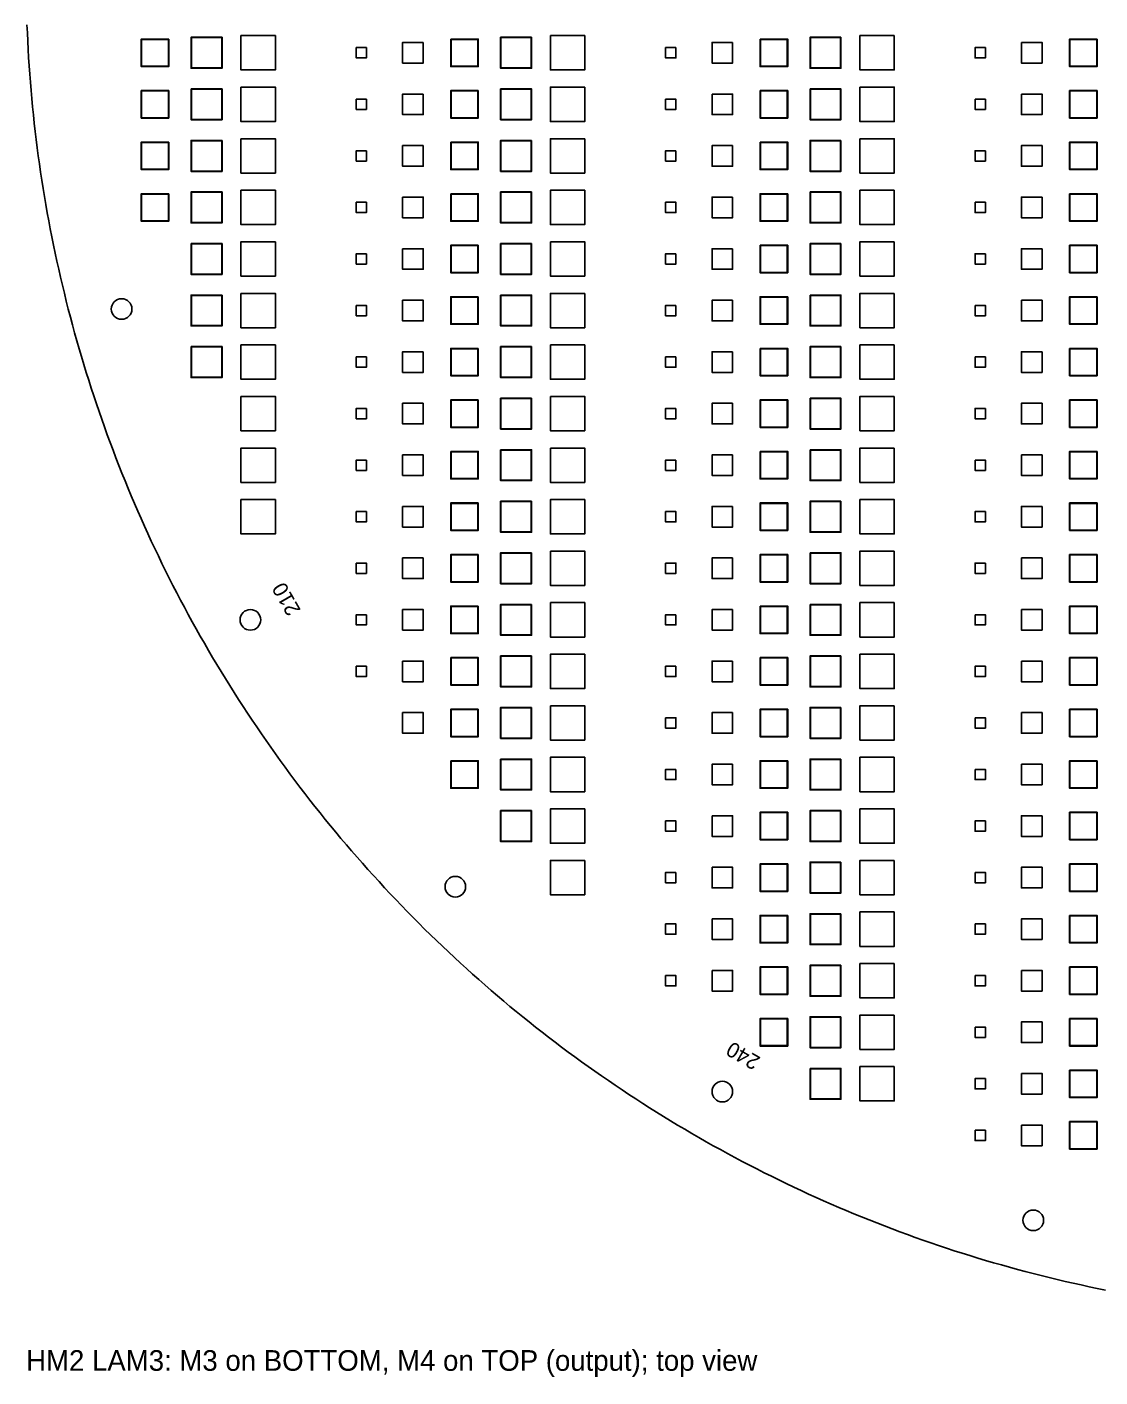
# Model space of a CAD drawing. Header units: millimetres. Extents: x -195 to 195, y -204 to 195.
# Drawn here: x -194.9 to -38.8, y -203.9 to -7.5 of the extents above; entities that cross this region are included whole.
import ezdxf
from ezdxf.enums import TextEntityAlignment as Align

# ---------------------------------------------------------------- set-up
doc = ezdxf.new("R2010")
doc.units = ezdxf.units.MM
for name, color, linetype in [('FAB', 8, 'Continuous'), ('M3', 5, 'Continuous'), ('M4', 3, 'Continuous'), ('NPTH', 9, 'Continuous'), ('OUTLINE', 7, 'Continuous'), ('SILK_TOP', 7, 'Continuous')]:
    doc.layers.add(name, color=color, linetype=linetype)

msp = doc.modelspace()

# ---------------------------------------------------------------- linework, layer by layer
at = {"layer": 'M3'}
for points in [[(-174.3, -9.3), (-174.3, -13.2), (-178.2, -13.2), (-178.2, -9.3)], [(-166.55, -9.05), (-166.55, -13.45), (-170.95, -13.45), (-170.95, -9.05)], [(-158.75, -8.75), (-158.75, -13.75), (-163.75, -13.75), (-163.75, -8.75)], [(-137.25, -9.75), (-137.25, -12.75), (-140.25, -12.75), (-140.25, -9.75)], [(-133.2, -9.3), (-129.3, -9.3), (-129.3, -13.2), (-133.2, -13.2)], [(-121.55, -9.05), (-121.55, -13.45), (-125.95, -13.45), (-125.95, -9.05)], [(-118.75, -8.75), (-113.75, -8.75), (-113.75, -13.75), (-118.75, -13.75)], [(-92.25, -9.75), (-92.25, -12.75), (-95.25, -12.75), (-95.25, -9.75)], [(-88.2, -9.3), (-84.3, -9.3), (-84.3, -13.2), (-88.2, -13.2)], [(-76.55, -9.05), (-76.55, -13.45), (-80.95, -13.45), (-80.95, -9.05)], [(-68.75, -8.75), (-68.75, -13.75), (-73.75, -13.75), (-73.75, -8.75)], [(-50.25, -9.75), (-47.25, -9.75), (-47.25, -12.75), (-50.25, -12.75)], [(-39.3, -9.3), (-39.3, -13.2), (-43.2, -13.2), (-43.2, -9.3)], [(-147, -10.5), (-145.5, -10.5), (-145.5, -12), (-147, -12)], [(-100.5, -10.5), (-100.5, -12), (-102, -12), (-102, -10.5)], [(-55.5, -10.5), (-55.5, -12), (-57, -12), (-57, -10.5)], [(-174.3, -16.8), (-174.3, -20.7), (-178.2, -20.7), (-178.2, -16.8)], [(-170.95, -16.55), (-166.55, -16.55), (-166.55, -20.95), (-170.95, -20.95)], [(-163.75, -16.25), (-158.75, -16.25), (-158.75, -21.25), (-163.75, -21.25)], [(-137.25, -17.25), (-137.25, -20.25), (-140.25, -20.25), (-140.25, -17.25)], [(-129.3, -16.8), (-129.3, -20.7), (-133.2, -20.7), (-133.2, -16.8)], [(-125.95, -16.55), (-121.55, -16.55), (-121.55, -20.95), (-125.95, -20.95)], [(-113.75, -16.25), (-113.75, -21.25), (-118.75, -21.25), (-118.75, -16.25)], [(-95.25, -17.25), (-92.25, -17.25), (-92.25, -20.25), (-95.25, -20.25)], [(-88.2, -16.8), (-84.3, -16.8), (-84.3, -20.7), (-88.2, -20.7)], [(-80.95, -16.55), (-76.55, -16.55), (-76.55, -20.95), (-80.95, -20.95)], [(-73.75, -16.25), (-68.75, -16.25), (-68.75, -21.25), (-73.75, -21.25)], [(-50.25, -17.25), (-47.25, -17.25), (-47.25, -20.25), (-50.25, -20.25)], [(-39.3, -16.8), (-39.3, -20.7), (-43.2, -20.7), (-43.2, -16.8)], [(-147, -18), (-145.5, -18), (-145.5, -19.5), (-147, -19.5)], [(-102, -18), (-100.5, -18), (-100.5, -19.5), (-102, -19.5)], [(-57, -18), (-55.5, -18), (-55.5, -19.5), (-57, -19.5)], [(-174.3, -24.3), (-174.3, -28.2), (-178.2, -28.2), (-178.2, -24.3)], [(-166.55, -24.05), (-166.55, -28.45), (-170.95, -28.45), (-170.95, -24.05)], [(-163.75, -23.75), (-158.75, -23.75), (-158.75, -28.75), (-163.75, -28.75)], [(-145.5, -25.5), (-145.5, -27), (-147, -27), (-147, -25.5)], [(-137.25, -24.75), (-137.25, -27.75), (-140.25, -27.75), (-140.25, -24.75)], [(-133.2, -24.3), (-129.3, -24.3), (-129.3, -28.2), (-133.2, -28.2)], [(-121.55, -24.05), (-121.55, -28.45), (-125.95, -28.45), (-125.95, -24.05)], [(-113.75, -23.75), (-113.75, -28.75), (-118.75, -28.75), (-118.75, -23.75)], [(-100.5, -25.5), (-100.5, -27), (-102, -27), (-102, -25.5)], [(-92.25, -24.75), (-92.25, -27.75), (-95.25, -27.75), (-95.25, -24.75)], [(-88.2, -24.3), (-84.3, -24.3), (-84.3, -28.2), (-88.2, -28.2)], [(-76.55, -24.05), (-76.55, -28.45), (-80.95, -28.45), (-80.95, -24.05)], [(-73.75, -23.75), (-68.75, -23.75), (-68.75, -28.75), (-73.75, -28.75)], [(-55.5, -25.5), (-55.5, -27), (-57, -27), (-57, -25.5)], [(-47.25, -24.75), (-47.25, -27.75), (-50.25, -27.75), (-50.25, -24.75)], [(-39.3, -24.3), (-39.3, -28.2), (-43.2, -28.2), (-43.2, -24.3)], [(-158.75, -31.25), (-158.75, -36.25), (-163.75, -36.25), (-163.75, -31.25)], [(-113.75, -31.25), (-113.75, -36.25), (-118.75, -36.25), (-118.75, -31.25)], [(-68.75, -31.25), (-68.75, -36.25), (-73.75, -36.25), (-73.75, -31.25)], [(-174.3, -31.8), (-174.3, -35.7), (-178.2, -35.7), (-178.2, -31.8)], [(-166.55, -31.55), (-166.55, -35.95), (-170.95, -35.95), (-170.95, -31.55)], [(-145.5, -33), (-145.5, -34.5), (-147, -34.5), (-147, -33)], [(-140.25, -32.25), (-137.25, -32.25), (-137.25, -35.25), (-140.25, -35.25)], [(-133.2, -31.8), (-129.3, -31.8), (-129.3, -35.7), (-133.2, -35.7)], [(-121.55, -31.55), (-121.55, -35.95), (-125.95, -35.95), (-125.95, -31.55)], [(-102, -33), (-100.5, -33), (-100.5, -34.5), (-102, -34.5)], [(-92.25, -32.25), (-92.25, -35.25), (-95.25, -35.25), (-95.25, -32.25)], [(-84.3, -31.8), (-84.3, -35.7), (-88.2, -35.7), (-88.2, -31.8)], [(-80.95, -31.55), (-76.55, -31.55), (-76.55, -35.95), (-80.95, -35.95)], [(-57, -33), (-55.5, -33), (-55.5, -34.5), (-57, -34.5)], [(-47.25, -32.25), (-47.25, -35.25), (-50.25, -35.25), (-50.25, -32.25)], [(-43.2, -31.8), (-39.3, -31.8), (-39.3, -35.7), (-43.2, -35.7)], [(-170.95, -39.05), (-166.55, -39.05), (-166.55, -43.45), (-170.95, -43.45)], [(-158.75, -38.75), (-158.75, -43.75), (-163.75, -43.75), (-163.75, -38.75)], [(-121.55, -39.05), (-121.55, -43.45), (-125.95, -43.45), (-125.95, -39.05)], [(-118.75, -38.75), (-113.75, -38.75), (-113.75, -43.75), (-118.75, -43.75)], [(-76.55, -39.05), (-76.55, -43.45), (-80.95, -43.45), (-80.95, -39.05)], [(-68.75, -38.75), (-68.75, -43.75), (-73.75, -43.75), (-73.75, -38.75)], [(-145.5, -40.5), (-145.5, -42), (-147, -42), (-147, -40.5)], [(-140.25, -39.75), (-137.25, -39.75), (-137.25, -42.75), (-140.25, -42.75)], [(-129.3, -39.3), (-129.3, -43.2), (-133.2, -43.2), (-133.2, -39.3)], [(-100.5, -40.5), (-100.5, -42), (-102, -42), (-102, -40.5)], [(-92.25, -39.75), (-92.25, -42.75), (-95.25, -42.75), (-95.25, -39.75)], [(-88.2, -39.3), (-84.3, -39.3), (-84.3, -43.2), (-88.2, -43.2)], [(-55.5, -40.5), (-55.5, -42), (-57, -42), (-57, -40.5)], [(-47.25, -39.75), (-47.25, -42.75), (-50.25, -42.75), (-50.25, -39.75)], [(-39.3, -39.3), (-39.3, -43.2), (-43.2, -43.2), (-43.2, -39.3)], [(-166.55, -46.55), (-166.55, -50.95), (-170.95, -50.95), (-170.95, -46.55)], [(-163.75, -46.25), (-158.75, -46.25), (-158.75, -51.25), (-163.75, -51.25)], [(-129.3, -46.8), (-129.3, -50.7), (-133.2, -50.7), (-133.2, -46.8)], [(-125.95, -46.55), (-121.55, -46.55), (-121.55, -50.95), (-125.95, -50.95)], [(-113.75, -46.25), (-113.75, -51.25), (-118.75, -51.25), (-118.75, -46.25)], [(-84.3, -46.8), (-84.3, -50.7), (-88.2, -50.7), (-88.2, -46.8)], [(-80.95, -46.55), (-76.55, -46.55), (-76.55, -50.95), (-80.95, -50.95)], [(-68.75, -46.25), (-68.75, -51.25), (-73.75, -51.25), (-73.75, -46.25)], [(-39.3, -46.8), (-39.3, -50.7), (-43.2, -50.7), (-43.2, -46.8)], [(-147, -48), (-145.5, -48), (-145.5, -49.5), (-147, -49.5)], [(-140.25, -47.25), (-137.25, -47.25), (-137.25, -50.25), (-140.25, -50.25)], [(-100.5, -48), (-100.5, -49.5), (-102, -49.5), (-102, -48)], [(-92.25, -47.25), (-92.25, -50.25), (-95.25, -50.25), (-95.25, -47.25)], [(-57, -48), (-55.5, -48), (-55.5, -49.5), (-57, -49.5)], [(-50.25, -47.25), (-47.25, -47.25), (-47.25, -50.25), (-50.25, -50.25)], [(-170.95, -54.05), (-166.55, -54.05), (-166.55, -58.45), (-170.95, -58.45)], [(-158.75, -53.75), (-158.75, -58.75), (-163.75, -58.75), (-163.75, -53.75)], [(-137.25, -54.75), (-137.25, -57.75), (-140.25, -57.75), (-140.25, -54.75)], [(-129.3, -54.3), (-129.3, -58.2), (-133.2, -58.2), (-133.2, -54.3)], [(-121.55, -54.05), (-121.55, -58.45), (-125.95, -58.45), (-125.95, -54.05)], [(-118.75, -53.75), (-113.75, -53.75), (-113.75, -58.75), (-118.75, -58.75)], [(-92.25, -54.75), (-92.25, -57.75), (-95.25, -57.75), (-95.25, -54.75)], [(-88.2, -54.3), (-84.3, -54.3), (-84.3, -58.2), (-88.2, -58.2)], [(-76.55, -54.05), (-76.55, -58.45), (-80.95, -58.45), (-80.95, -54.05)], [(-68.75, -53.75), (-68.75, -58.75), (-73.75, -58.75), (-73.75, -53.75)], [(-47.25, -54.75), (-47.25, -57.75), (-50.25, -57.75), (-50.25, -54.75)], [(-43.2, -54.3), (-39.3, -54.3), (-39.3, -58.2), (-43.2, -58.2)], [(-145.5, -55.5), (-145.5, -57), (-147, -57), (-147, -55.5)], [(-100.5, -55.5), (-100.5, -57), (-102, -57), (-102, -55.5)], [(-57, -55.5), (-55.5, -55.5), (-55.5, -57), (-57, -57)], [(-163.75, -61.25), (-158.75, -61.25), (-158.75, -66.25), (-163.75, -66.25)], [(-137.25, -62.25), (-137.25, -65.25), (-140.25, -65.25), (-140.25, -62.25)], [(-129.3, -61.8), (-129.3, -65.7), (-133.2, -65.7), (-133.2, -61.8)], [(-121.55, -61.55), (-121.55, -65.95), (-125.95, -65.95), (-125.95, -61.55)], [(-118.75, -61.25), (-113.75, -61.25), (-113.75, -66.25), (-118.75, -66.25)], [(-92.25, -62.25), (-92.25, -65.25), (-95.25, -65.25), (-95.25, -62.25)], [(-84.3, -61.8), (-84.3, -65.7), (-88.2, -65.7), (-88.2, -61.8)], [(-80.95, -61.55), (-76.55, -61.55), (-76.55, -65.95), (-80.95, -65.95)], [(-68.75, -61.25), (-68.75, -66.25), (-73.75, -66.25), (-73.75, -61.25)], [(-47.25, -62.25), (-47.25, -65.25), (-50.25, -65.25), (-50.25, -62.25)], [(-43.2, -61.8), (-39.3, -61.8), (-39.3, -65.7), (-43.2, -65.7)], [(-145.5, -63), (-145.5, -64.5), (-147, -64.5), (-147, -63)], [(-100.5, -63), (-100.5, -64.5), (-102, -64.5), (-102, -63)], [(-55.5, -63), (-55.5, -64.5), (-57, -64.5), (-57, -63)], [(-158.75, -68.75), (-158.75, -73.75), (-163.75, -73.75), (-163.75, -68.75)], [(-145.5, -70.5), (-145.5, -72), (-147, -72), (-147, -70.5)], [(-140.25, -69.75), (-137.25, -69.75), (-137.25, -72.75), (-140.25, -72.75)], [(-133.2, -69.3), (-129.3, -69.3), (-129.3, -73.2), (-133.2, -73.2)], [(-125.95, -69.05), (-121.55, -69.05), (-121.55, -73.45), (-125.95, -73.45)], [(-118.75, -68.75), (-113.75, -68.75), (-113.75, -73.75), (-118.75, -73.75)], [(-100.5, -70.5), (-100.5, -72), (-102, -72), (-102, -70.5)], [(-92.25, -69.75), (-92.25, -72.75), (-95.25, -72.75), (-95.25, -69.75)], [(-88.2, -69.3), (-84.3, -69.3), (-84.3, -73.2), (-88.2, -73.2)], [(-80.95, -69.05), (-76.55, -69.05), (-76.55, -73.45), (-80.95, -73.45)], [(-68.75, -68.75), (-68.75, -73.75), (-73.75, -73.75), (-73.75, -68.75)], [(-57, -70.5), (-55.5, -70.5), (-55.5, -72), (-57, -72)], [(-50.25, -69.75), (-47.25, -69.75), (-47.25, -72.75), (-50.25, -72.75)], [(-39.3, -69.3), (-39.3, -73.2), (-43.2, -73.2), (-43.2, -69.3)], [(-158.75, -76.25), (-158.75, -81.25), (-163.75, -81.25), (-163.75, -76.25)], [(-121.55, -76.55), (-121.55, -80.95), (-125.95, -80.95), (-125.95, -76.55)], [(-113.75, -76.25), (-113.75, -81.25), (-118.75, -81.25), (-118.75, -76.25)], [(-76.55, -76.55), (-76.55, -80.95), (-80.95, -80.95), (-80.95, -76.55)], [(-73.75, -76.25), (-68.75, -76.25), (-68.75, -81.25), (-73.75, -81.25)], [(-145.5, -78), (-145.5, -79.5), (-147, -79.5), (-147, -78)], [(-140.25, -77.25), (-137.25, -77.25), (-137.25, -80.25), (-140.25, -80.25)], [(-129.3, -76.8), (-129.3, -80.7), (-133.2, -80.7), (-133.2, -76.8)], [(-102, -78), (-100.5, -78), (-100.5, -79.5), (-102, -79.5)], [(-92.25, -77.25), (-92.25, -80.25), (-95.25, -80.25), (-95.25, -77.25)], [(-84.3, -76.8), (-84.3, -80.7), (-88.2, -80.7), (-88.2, -76.8)], [(-55.5, -78), (-55.5, -79.5), (-57, -79.5), (-57, -78)], [(-47.25, -77.25), (-47.25, -80.25), (-50.25, -80.25), (-50.25, -77.25)], [(-39.3, -76.8), (-39.3, -80.7), (-43.2, -80.7), (-43.2, -76.8)], [(-129.3, -84.3), (-129.3, -88.2), (-133.2, -88.2), (-133.2, -84.3)], [(-121.55, -84.05), (-121.55, -88.45), (-125.95, -88.45), (-125.95, -84.05)], [(-118.75, -83.75), (-113.75, -83.75), (-113.75, -88.75), (-118.75, -88.75)], [(-84.3, -84.3), (-84.3, -88.2), (-88.2, -88.2), (-88.2, -84.3)], [(-80.95, -84.05), (-76.55, -84.05), (-76.55, -88.45), (-80.95, -88.45)], [(-68.75, -83.75), (-68.75, -88.75), (-73.75, -88.75), (-73.75, -83.75)], [(-39.3, -84.3), (-39.3, -88.2), (-43.2, -88.2), (-43.2, -84.3)], [(-147, -85.5), (-145.5, -85.5), (-145.5, -87), (-147, -87)], [(-137.25, -84.75), (-137.25, -87.75), (-140.25, -87.75), (-140.25, -84.75)], [(-102, -85.5), (-100.5, -85.5), (-100.5, -87), (-102, -87)], [(-92.25, -84.75), (-92.25, -87.75), (-95.25, -87.75), (-95.25, -84.75)], [(-55.5, -85.5), (-55.5, -87), (-57, -87), (-57, -85.5)], [(-50.25, -84.75), (-47.25, -84.75), (-47.25, -87.75), (-50.25, -87.75)], [(-140.25, -92.25), (-137.25, -92.25), (-137.25, -95.25), (-140.25, -95.25)], [(-129.3, -91.8), (-129.3, -95.7), (-133.2, -95.7), (-133.2, -91.8)], [(-121.55, -91.55), (-121.55, -95.95), (-125.95, -95.95), (-125.95, -91.55)], [(-118.75, -91.25), (-113.75, -91.25), (-113.75, -96.25), (-118.75, -96.25)], [(-92.25, -92.25), (-92.25, -95.25), (-95.25, -95.25), (-95.25, -92.25)], [(-88.2, -91.8), (-84.3, -91.8), (-84.3, -95.7), (-88.2, -95.7)], [(-80.95, -91.55), (-76.55, -91.55), (-76.55, -95.95), (-80.95, -95.95)], [(-68.75, -91.25), (-68.75, -96.25), (-73.75, -96.25), (-73.75, -91.25)], [(-50.25, -92.25), (-47.25, -92.25), (-47.25, -95.25), (-50.25, -95.25)], [(-39.3, -91.8), (-39.3, -95.7), (-43.2, -95.7), (-43.2, -91.8)], [(-145.5, -93), (-145.5, -94.5), (-147, -94.5), (-147, -93)], [(-100.5, -93), (-100.5, -94.5), (-102, -94.5), (-102, -93)], [(-57, -93), (-55.5, -93), (-55.5, -94.5), (-57, -94.5)], [(-140.25, -99.75), (-137.25, -99.75), (-137.25, -102.75), (-140.25, -102.75)], [(-133.2, -99.3), (-129.3, -99.3), (-129.3, -103.2), (-133.2, -103.2)], [(-121.55, -99.05), (-121.55, -103.45), (-125.95, -103.45), (-125.95, -99.05)], [(-113.75, -98.75), (-113.75, -103.75), (-118.75, -103.75), (-118.75, -98.75)], [(-92.25, -99.75), (-92.25, -102.75), (-95.25, -102.75), (-95.25, -99.75)], [(-88.2, -99.3), (-84.3, -99.3), (-84.3, -103.2), (-88.2, -103.2)], [(-76.55, -99.05), (-76.55, -103.45), (-80.95, -103.45), (-80.95, -99.05)], [(-73.75, -98.75), (-68.75, -98.75), (-68.75, -103.75), (-73.75, -103.75)], [(-50.25, -99.75), (-47.25, -99.75), (-47.25, -102.75), (-50.25, -102.75)], [(-39.3, -99.3), (-39.3, -103.2), (-43.2, -103.2), (-43.2, -99.3)], [(-145.5, -100.5), (-145.5, -102), (-147, -102), (-147, -100.5)], [(-100.5, -100.5), (-100.5, -102), (-102, -102), (-102, -100.5)], [(-55.5, -100.5), (-55.5, -102), (-57, -102), (-57, -100.5)], [(-140.25, -107.25), (-137.25, -107.25), (-137.25, -110.25), (-140.25, -110.25)], [(-129.3, -106.8), (-129.3, -110.7), (-133.2, -110.7), (-133.2, -106.8)], [(-121.55, -106.55), (-121.55, -110.95), (-125.95, -110.95), (-125.95, -106.55)], [(-118.75, -106.25), (-113.75, -106.25), (-113.75, -111.25), (-118.75, -111.25)], [(-102, -108), (-100.5, -108), (-100.5, -109.5), (-102, -109.5)], [(-92.25, -107.25), (-92.25, -110.25), (-95.25, -110.25), (-95.25, -107.25)], [(-84.3, -106.8), (-84.3, -110.7), (-88.2, -110.7), (-88.2, -106.8)], [(-76.55, -106.55), (-76.55, -110.95), (-80.95, -110.95), (-80.95, -106.55)], [(-68.75, -106.25), (-68.75, -111.25), (-73.75, -111.25), (-73.75, -106.25)], [(-57, -108), (-55.5, -108), (-55.5, -109.5), (-57, -109.5)], [(-50.25, -107.25), (-47.25, -107.25), (-47.25, -110.25), (-50.25, -110.25)], [(-39.3, -106.8), (-39.3, -110.7), (-43.2, -110.7), (-43.2, -106.8)], [(-113.75, -113.75), (-113.75, -118.75), (-118.75, -118.75), (-118.75, -113.75)], [(-68.75, -113.75), (-68.75, -118.75), (-73.75, -118.75), (-73.75, -113.75)], [(-133.2, -114.3), (-129.3, -114.3), (-129.3, -118.2), (-133.2, -118.2)], [(-125.95, -114.05), (-121.55, -114.05), (-121.55, -118.45), (-125.95, -118.45)], [(-100.5, -115.5), (-100.5, -117), (-102, -117), (-102, -115.5)], [(-92.25, -114.75), (-92.25, -117.75), (-95.25, -117.75), (-95.25, -114.75)], [(-84.3, -114.3), (-84.3, -118.2), (-88.2, -118.2), (-88.2, -114.3)], [(-76.55, -114.05), (-76.55, -118.45), (-80.95, -118.45), (-80.95, -114.05)], [(-57, -115.5), (-55.5, -115.5), (-55.5, -117), (-57, -117)], [(-50.25, -114.75), (-47.25, -114.75), (-47.25, -117.75), (-50.25, -117.75)], [(-39.3, -114.3), (-39.3, -118.2), (-43.2, -118.2), (-43.2, -114.3)], [(-121.55, -121.55), (-121.55, -125.95), (-125.95, -125.95), (-125.95, -121.55)], [(-113.75, -121.25), (-113.75, -126.25), (-118.75, -126.25), (-118.75, -121.25)], [(-76.55, -121.55), (-76.55, -125.95), (-80.95, -125.95), (-80.95, -121.55)], [(-73.75, -121.25), (-68.75, -121.25), (-68.75, -126.25), (-73.75, -126.25)], [(-102, -123), (-100.5, -123), (-100.5, -124.5), (-102, -124.5)], [(-95.25, -122.25), (-92.25, -122.25), (-92.25, -125.25), (-95.25, -125.25)], [(-84.3, -121.8), (-84.3, -125.7), (-88.2, -125.7), (-88.2, -121.8)], [(-55.5, -123), (-55.5, -124.5), (-57, -124.5), (-57, -123)], [(-47.25, -122.25), (-47.25, -125.25), (-50.25, -125.25), (-50.25, -122.25)], [(-39.3, -121.8), (-39.3, -125.7), (-43.2, -125.7), (-43.2, -121.8)], [(-113.75, -128.75), (-113.75, -133.75), (-118.75, -133.75), (-118.75, -128.75)], [(-84.3, -129.3), (-84.3, -133.2), (-88.2, -133.2), (-88.2, -129.3)], [(-76.55, -129.05), (-76.55, -133.45), (-80.95, -133.45), (-80.95, -129.05)], [(-68.75, -128.75), (-68.75, -133.75), (-73.75, -133.75), (-73.75, -128.75)], [(-39.3, -129.3), (-39.3, -133.2), (-43.2, -133.2), (-43.2, -129.3)], [(-100.5, -130.5), (-100.5, -132), (-102, -132), (-102, -130.5)], [(-95.25, -129.75), (-92.25, -129.75), (-92.25, -132.75), (-95.25, -132.75)], [(-57, -130.5), (-55.5, -130.5), (-55.5, -132), (-57, -132)], [(-47.25, -129.75), (-47.25, -132.75), (-50.25, -132.75), (-50.25, -129.75)], [(-95.25, -137.25), (-92.25, -137.25), (-92.25, -140.25), (-95.25, -140.25)], [(-84.3, -136.8), (-84.3, -140.7), (-88.2, -140.7), (-88.2, -136.8)], [(-76.55, -136.55), (-76.55, -140.95), (-80.95, -140.95), (-80.95, -136.55)], [(-68.75, -136.25), (-68.75, -141.25), (-73.75, -141.25), (-73.75, -136.25)], [(-47.25, -137.25), (-47.25, -140.25), (-50.25, -140.25), (-50.25, -137.25)], [(-43.2, -136.8), (-39.3, -136.8), (-39.3, -140.7), (-43.2, -140.7)], [(-102, -138), (-100.5, -138), (-100.5, -139.5), (-102, -139.5)], [(-57, -138), (-55.5, -138), (-55.5, -139.5), (-57, -139.5)], [(-95.25, -144.75), (-92.25, -144.75), (-92.25, -147.75), (-95.25, -147.75)], [(-84.3, -144.3), (-84.3, -148.2), (-88.2, -148.2), (-88.2, -144.3)], [(-76.55, -144.05), (-76.55, -148.45), (-80.95, -148.45), (-80.95, -144.05)], [(-68.75, -143.75), (-68.75, -148.75), (-73.75, -148.75), (-73.75, -143.75)], [(-50.25, -144.75), (-47.25, -144.75), (-47.25, -147.75), (-50.25, -147.75)], [(-39.3, -144.3), (-39.3, -148.2), (-43.2, -148.2), (-43.2, -144.3)], [(-102, -145.5), (-100.5, -145.5), (-100.5, -147), (-102, -147)], [(-57, -145.5), (-55.5, -145.5), (-55.5, -147), (-57, -147)], [(-84.3, -151.8), (-84.3, -155.7), (-88.2, -155.7), (-88.2, -151.8)], [(-76.55, -151.55), (-76.55, -155.95), (-80.95, -155.95), (-80.95, -151.55)], [(-68.75, -151.25), (-68.75, -156.25), (-73.75, -156.25), (-73.75, -151.25)], [(-57, -153), (-55.5, -153), (-55.5, -154.5), (-57, -154.5)], [(-47.25, -152.25), (-47.25, -155.25), (-50.25, -155.25), (-50.25, -152.25)], [(-39.3, -151.8), (-39.3, -155.7), (-43.2, -155.7), (-43.2, -151.8)], [(-80.95, -159.05), (-76.55, -159.05), (-76.55, -163.45), (-80.95, -163.45)], [(-68.75, -158.75), (-68.75, -163.75), (-73.75, -163.75), (-73.75, -158.75)], [(-55.5, -160.5), (-55.5, -162), (-57, -162), (-57, -160.5)], [(-50.25, -159.75), (-47.25, -159.75), (-47.25, -162.75), (-50.25, -162.75)], [(-43.2, -159.3), (-39.3, -159.3), (-39.3, -163.2), (-43.2, -163.2)], [(-39.3, -166.8), (-39.3, -170.7), (-43.2, -170.7), (-43.2, -166.8)], [(-57, -168), (-55.5, -168), (-55.5, -169.5), (-57, -169.5)], [(-50.25, -167.25), (-47.25, -167.25), (-47.25, -170.25), (-50.25, -170.25)]]:
    msp.add_lwpolyline(points, close=True, dxfattribs=at)
at = {"layer": 'M4'}
for points in [[(-174.25, -9.25), (-174.25, -13.25), (-178.25, -13.25), (-178.25, -9.25)], [(-166.5, -9), (-166.5, -13.5), (-171, -13.5), (-171, -9)], [(-158.75, -8.75), (-158.75, -13.75), (-163.75, -13.75), (-163.75, -8.75)], [(-137.25, -9.75), (-137.25, -12.75), (-140.25, -12.75), (-140.25, -9.75)], [(-133.25, -9.25), (-129.25, -9.25), (-129.25, -13.25), (-133.25, -13.25)], [(-121.5, -9), (-121.5, -13.5), (-126, -13.5), (-126, -9)], [(-118.75, -8.75), (-113.75, -8.75), (-113.75, -13.75), (-118.75, -13.75)], [(-92.25, -9.75), (-92.25, -12.75), (-95.25, -12.75), (-95.25, -9.75)], [(-88.25, -9.25), (-84.25, -9.25), (-84.25, -13.25), (-88.25, -13.25)], [(-76.5, -9), (-76.5, -13.5), (-81, -13.5), (-81, -9)], [(-68.75, -8.75), (-68.75, -13.75), (-73.75, -13.75), (-73.75, -8.75)], [(-50.25, -9.75), (-47.25, -9.75), (-47.25, -12.75), (-50.25, -12.75)], [(-39.25, -9.25), (-39.25, -13.25), (-43.25, -13.25), (-43.25, -9.25)], [(-147, -10.5), (-145.5, -10.5), (-145.5, -12), (-147, -12)], [(-100.5, -10.5), (-100.5, -12), (-102, -12), (-102, -10.5)], [(-55.5, -10.5), (-55.5, -12), (-57, -12), (-57, -10.5)], [(-174.25, -16.75), (-174.25, -20.75), (-178.25, -20.75), (-178.25, -16.75)], [(-171, -16.5), (-166.5, -16.5), (-166.5, -21), (-171, -21)], [(-163.75, -16.25), (-158.75, -16.25), (-158.75, -21.25), (-163.75, -21.25)], [(-137.25, -17.25), (-137.25, -20.25), (-140.25, -20.25), (-140.25, -17.25)], [(-129.25, -16.75), (-129.25, -20.75), (-133.25, -20.75), (-133.25, -16.75)], [(-126, -16.5), (-121.5, -16.5), (-121.5, -21), (-126, -21)], [(-113.75, -16.25), (-113.75, -21.25), (-118.75, -21.25), (-118.75, -16.25)], [(-95.25, -17.25), (-92.25, -17.25), (-92.25, -20.25), (-95.25, -20.25)], [(-88.25, -16.75), (-84.25, -16.75), (-84.25, -20.75), (-88.25, -20.75)], [(-81, -16.5), (-76.5, -16.5), (-76.5, -21), (-81, -21)], [(-73.75, -16.25), (-68.75, -16.25), (-68.75, -21.25), (-73.75, -21.25)], [(-50.25, -17.25), (-47.25, -17.25), (-47.25, -20.25), (-50.25, -20.25)], [(-39.25, -16.75), (-39.25, -20.75), (-43.25, -20.75), (-43.25, -16.75)], [(-147, -18), (-145.5, -18), (-145.5, -19.5), (-147, -19.5)], [(-102, -18), (-100.5, -18), (-100.5, -19.5), (-102, -19.5)], [(-57, -18), (-55.5, -18), (-55.5, -19.5), (-57, -19.5)], [(-174.25, -24.25), (-174.25, -28.25), (-178.25, -28.25), (-178.25, -24.25)], [(-166.5, -24), (-166.5, -28.5), (-171, -28.5), (-171, -24)], [(-163.75, -23.75), (-158.75, -23.75), (-158.75, -28.75), (-163.75, -28.75)], [(-145.5, -25.5), (-145.5, -27), (-147, -27), (-147, -25.5)], [(-137.25, -24.75), (-137.25, -27.75), (-140.25, -27.75), (-140.25, -24.75)], [(-133.25, -24.25), (-129.25, -24.25), (-129.25, -28.25), (-133.25, -28.25)], [(-121.5, -24), (-121.5, -28.5), (-126, -28.5), (-126, -24)], [(-113.75, -23.75), (-113.75, -28.75), (-118.75, -28.75), (-118.75, -23.75)], [(-100.5, -25.5), (-100.5, -27), (-102, -27), (-102, -25.5)], [(-92.25, -24.75), (-92.25, -27.75), (-95.25, -27.75), (-95.25, -24.75)], [(-88.25, -24.25), (-84.25, -24.25), (-84.25, -28.25), (-88.25, -28.25)], [(-76.5, -24), (-76.5, -28.5), (-81, -28.5), (-81, -24)], [(-73.75, -23.75), (-68.75, -23.75), (-68.75, -28.75), (-73.75, -28.75)], [(-55.5, -25.5), (-55.5, -27), (-57, -27), (-57, -25.5)], [(-47.25, -24.75), (-47.25, -27.75), (-50.25, -27.75), (-50.25, -24.75)], [(-39.25, -24.25), (-39.25, -28.25), (-43.25, -28.25), (-43.25, -24.25)], [(-158.75, -31.25), (-158.75, -36.25), (-163.75, -36.25), (-163.75, -31.25)], [(-113.75, -31.25), (-113.75, -36.25), (-118.75, -36.25), (-118.75, -31.25)], [(-68.75, -31.25), (-68.75, -36.25), (-73.75, -36.25), (-73.75, -31.25)], [(-174.25, -31.75), (-174.25, -35.75), (-178.25, -35.75), (-178.25, -31.75)], [(-166.5, -31.5), (-166.5, -36), (-171, -36), (-171, -31.5)], [(-145.5, -33), (-145.5, -34.5), (-147, -34.5), (-147, -33)], [(-140.25, -32.25), (-137.25, -32.25), (-137.25, -35.25), (-140.25, -35.25)], [(-133.25, -31.75), (-129.25, -31.75), (-129.25, -35.75), (-133.25, -35.75)], [(-121.5, -31.5), (-121.5, -36), (-126, -36), (-126, -31.5)], [(-102, -33), (-100.5, -33), (-100.5, -34.5), (-102, -34.5)], [(-92.25, -32.25), (-92.25, -35.25), (-95.25, -35.25), (-95.25, -32.25)], [(-84.25, -31.75), (-84.25, -35.75), (-88.25, -35.75), (-88.25, -31.75)], [(-81, -31.5), (-76.5, -31.5), (-76.5, -36), (-81, -36)], [(-57, -33), (-55.5, -33), (-55.5, -34.5), (-57, -34.5)], [(-47.25, -32.25), (-47.25, -35.25), (-50.25, -35.25), (-50.25, -32.25)], [(-43.25, -31.75), (-39.25, -31.75), (-39.25, -35.75), (-43.25, -35.75)], [(-171, -39), (-166.5, -39), (-166.5, -43.5), (-171, -43.5)], [(-158.75, -38.75), (-158.75, -43.75), (-163.75, -43.75), (-163.75, -38.75)], [(-129.25, -39.25), (-129.25, -43.25), (-133.25, -43.25), (-133.25, -39.25)], [(-121.5, -39), (-121.5, -43.5), (-126, -43.5), (-126, -39)], [(-118.75, -38.75), (-113.75, -38.75), (-113.75, -43.75), (-118.75, -43.75)], [(-88.25, -39.25), (-84.25, -39.25), (-84.25, -43.25), (-88.25, -43.25)], [(-76.5, -39), (-76.5, -43.5), (-81, -43.5), (-81, -39)], [(-68.75, -38.75), (-68.75, -43.75), (-73.75, -43.75), (-73.75, -38.75)], [(-39.25, -39.25), (-39.25, -43.25), (-43.25, -43.25), (-43.25, -39.25)], [(-145.5, -40.5), (-145.5, -42), (-147, -42), (-147, -40.5)], [(-140.25, -39.75), (-137.25, -39.75), (-137.25, -42.75), (-140.25, -42.75)], [(-100.5, -40.5), (-100.5, -42), (-102, -42), (-102, -40.5)], [(-92.25, -39.75), (-92.25, -42.75), (-95.25, -42.75), (-95.25, -39.75)], [(-55.5, -40.5), (-55.5, -42), (-57, -42), (-57, -40.5)], [(-47.25, -39.75), (-47.25, -42.75), (-50.25, -42.75), (-50.25, -39.75)], [(-166.5, -46.5), (-166.5, -51), (-171, -51), (-171, -46.5)], [(-163.75, -46.25), (-158.75, -46.25), (-158.75, -51.25), (-163.75, -51.25)], [(-129.25, -46.75), (-129.25, -50.75), (-133.25, -50.75), (-133.25, -46.75)], [(-126, -46.5), (-121.5, -46.5), (-121.5, -51), (-126, -51)], [(-113.75, -46.25), (-113.75, -51.25), (-118.75, -51.25), (-118.75, -46.25)], [(-84.25, -46.75), (-84.25, -50.75), (-88.25, -50.75), (-88.25, -46.75)], [(-81, -46.5), (-76.5, -46.5), (-76.5, -51), (-81, -51)], [(-68.75, -46.25), (-68.75, -51.25), (-73.75, -51.25), (-73.75, -46.25)], [(-39.25, -46.75), (-39.25, -50.75), (-43.25, -50.75), (-43.25, -46.75)], [(-147, -48), (-145.5, -48), (-145.5, -49.5), (-147, -49.5)], [(-140.25, -47.25), (-137.25, -47.25), (-137.25, -50.25), (-140.25, -50.25)], [(-100.5, -48), (-100.5, -49.5), (-102, -49.5), (-102, -48)], [(-92.25, -47.25), (-92.25, -50.25), (-95.25, -50.25), (-95.25, -47.25)], [(-57, -48), (-55.5, -48), (-55.5, -49.5), (-57, -49.5)], [(-50.25, -47.25), (-47.25, -47.25), (-47.25, -50.25), (-50.25, -50.25)], [(-171, -54), (-166.5, -54), (-166.5, -58.5), (-171, -58.5)], [(-158.75, -53.75), (-158.75, -58.75), (-163.75, -58.75), (-163.75, -53.75)], [(-137.25, -54.75), (-137.25, -57.75), (-140.25, -57.75), (-140.25, -54.75)], [(-129.25, -54.25), (-129.25, -58.25), (-133.25, -58.25), (-133.25, -54.25)], [(-121.5, -54), (-121.5, -58.5), (-126, -58.5), (-126, -54)], [(-118.75, -53.75), (-113.75, -53.75), (-113.75, -58.75), (-118.75, -58.75)], [(-92.25, -54.75), (-92.25, -57.75), (-95.25, -57.75), (-95.25, -54.75)], [(-88.25, -54.25), (-84.25, -54.25), (-84.25, -58.25), (-88.25, -58.25)], [(-76.5, -54), (-76.5, -58.5), (-81, -58.5), (-81, -54)], [(-68.75, -53.75), (-68.75, -58.75), (-73.75, -58.75), (-73.75, -53.75)], [(-47.25, -54.75), (-47.25, -57.75), (-50.25, -57.75), (-50.25, -54.75)], [(-43.25, -54.25), (-39.25, -54.25), (-39.25, -58.25), (-43.25, -58.25)], [(-145.5, -55.5), (-145.5, -57), (-147, -57), (-147, -55.5)], [(-100.5, -55.5), (-100.5, -57), (-102, -57), (-102, -55.5)], [(-57, -55.5), (-55.5, -55.5), (-55.5, -57), (-57, -57)], [(-163.75, -61.25), (-158.75, -61.25), (-158.75, -66.25), (-163.75, -66.25)], [(-137.25, -62.25), (-137.25, -65.25), (-140.25, -65.25), (-140.25, -62.25)], [(-129.25, -61.75), (-129.25, -65.75), (-133.25, -65.75), (-133.25, -61.75)], [(-121.5, -61.5), (-121.5, -66), (-126, -66), (-126, -61.5)], [(-118.75, -61.25), (-113.75, -61.25), (-113.75, -66.25), (-118.75, -66.25)], [(-92.25, -62.25), (-92.25, -65.25), (-95.25, -65.25), (-95.25, -62.25)], [(-84.25, -61.75), (-84.25, -65.75), (-88.25, -65.75), (-88.25, -61.75)], [(-81, -61.5), (-76.5, -61.5), (-76.5, -66), (-81, -66)], [(-68.75, -61.25), (-68.75, -66.25), (-73.75, -66.25), (-73.75, -61.25)], [(-47.25, -62.25), (-47.25, -65.25), (-50.25, -65.25), (-50.25, -62.25)], [(-43.25, -61.75), (-39.25, -61.75), (-39.25, -65.75), (-43.25, -65.75)], [(-145.5, -63), (-145.5, -64.5), (-147, -64.5), (-147, -63)], [(-100.5, -63), (-100.5, -64.5), (-102, -64.5), (-102, -63)], [(-55.5, -63), (-55.5, -64.5), (-57, -64.5), (-57, -63)], [(-158.75, -68.75), (-158.75, -73.75), (-163.75, -73.75), (-163.75, -68.75)], [(-145.5, -70.5), (-145.5, -72), (-147, -72), (-147, -70.5)], [(-140.25, -69.75), (-137.25, -69.75), (-137.25, -72.75), (-140.25, -72.75)], [(-133.25, -69.25), (-129.25, -69.25), (-129.25, -73.25), (-133.25, -73.25)], [(-126, -69), (-121.5, -69), (-121.5, -73.5), (-126, -73.5)], [(-118.75, -68.75), (-113.75, -68.75), (-113.75, -73.75), (-118.75, -73.75)], [(-100.5, -70.5), (-100.5, -72), (-102, -72), (-102, -70.5)], [(-92.25, -69.75), (-92.25, -72.75), (-95.25, -72.75), (-95.25, -69.75)], [(-88.25, -69.25), (-84.25, -69.25), (-84.25, -73.25), (-88.25, -73.25)], [(-81, -69), (-76.5, -69), (-76.5, -73.5), (-81, -73.5)], [(-68.75, -68.75), (-68.75, -73.75), (-73.75, -73.75), (-73.75, -68.75)], [(-57, -70.5), (-55.5, -70.5), (-55.5, -72), (-57, -72)], [(-50.25, -69.75), (-47.25, -69.75), (-47.25, -72.75), (-50.25, -72.75)], [(-39.25, -69.25), (-39.25, -73.25), (-43.25, -73.25), (-43.25, -69.25)], [(-158.75, -76.25), (-158.75, -81.25), (-163.75, -81.25), (-163.75, -76.25)], [(-121.5, -76.5), (-121.5, -81), (-126, -81), (-126, -76.5)], [(-113.75, -76.25), (-113.75, -81.25), (-118.75, -81.25), (-118.75, -76.25)], [(-76.5, -76.5), (-76.5, -81), (-81, -81), (-81, -76.5)], [(-73.75, -76.25), (-68.75, -76.25), (-68.75, -81.25), (-73.75, -81.25)], [(-145.5, -78), (-145.5, -79.5), (-147, -79.5), (-147, -78)], [(-140.25, -77.25), (-137.25, -77.25), (-137.25, -80.25), (-140.25, -80.25)], [(-129.25, -76.75), (-129.25, -80.75), (-133.25, -80.75), (-133.25, -76.75)], [(-102, -78), (-100.5, -78), (-100.5, -79.5), (-102, -79.5)], [(-92.25, -77.25), (-92.25, -80.25), (-95.25, -80.25), (-95.25, -77.25)], [(-84.25, -76.75), (-84.25, -80.75), (-88.25, -80.75), (-88.25, -76.75)], [(-55.5, -78), (-55.5, -79.5), (-57, -79.5), (-57, -78)], [(-47.25, -77.25), (-47.25, -80.25), (-50.25, -80.25), (-50.25, -77.25)], [(-39.25, -76.75), (-39.25, -80.75), (-43.25, -80.75), (-43.25, -76.75)], [(-129.25, -84.25), (-129.25, -88.25), (-133.25, -88.25), (-133.25, -84.25)], [(-121.5, -84), (-121.5, -88.5), (-126, -88.5), (-126, -84)], [(-118.75, -83.75), (-113.75, -83.75), (-113.75, -88.75), (-118.75, -88.75)], [(-84.25, -84.25), (-84.25, -88.25), (-88.25, -88.25), (-88.25, -84.25)], [(-81, -84), (-76.5, -84), (-76.5, -88.5), (-81, -88.5)], [(-68.75, -83.75), (-68.75, -88.75), (-73.75, -88.75), (-73.75, -83.75)], [(-39.25, -84.25), (-39.25, -88.25), (-43.25, -88.25), (-43.25, -84.25)], [(-147, -85.5), (-145.5, -85.5), (-145.5, -87), (-147, -87)], [(-137.25, -84.75), (-137.25, -87.75), (-140.25, -87.75), (-140.25, -84.75)], [(-102, -85.5), (-100.5, -85.5), (-100.5, -87), (-102, -87)], [(-92.25, -84.75), (-92.25, -87.75), (-95.25, -87.75), (-95.25, -84.75)], [(-55.5, -85.5), (-55.5, -87), (-57, -87), (-57, -85.5)], [(-50.25, -84.75), (-47.25, -84.75), (-47.25, -87.75), (-50.25, -87.75)], [(-140.25, -92.25), (-137.25, -92.25), (-137.25, -95.25), (-140.25, -95.25)], [(-129.25, -91.75), (-129.25, -95.75), (-133.25, -95.75), (-133.25, -91.75)], [(-121.5, -91.5), (-121.5, -96), (-126, -96), (-126, -91.5)], [(-118.75, -91.25), (-113.75, -91.25), (-113.75, -96.25), (-118.75, -96.25)], [(-92.25, -92.25), (-92.25, -95.25), (-95.25, -95.25), (-95.25, -92.25)], [(-88.25, -91.75), (-84.25, -91.75), (-84.25, -95.75), (-88.25, -95.75)], [(-81, -91.5), (-76.5, -91.5), (-76.5, -96), (-81, -96)], [(-68.75, -91.25), (-68.75, -96.25), (-73.75, -96.25), (-73.75, -91.25)], [(-50.25, -92.25), (-47.25, -92.25), (-47.25, -95.25), (-50.25, -95.25)], [(-39.25, -91.75), (-39.25, -95.75), (-43.25, -95.75), (-43.25, -91.75)], [(-145.5, -93), (-145.5, -94.5), (-147, -94.5), (-147, -93)], [(-100.5, -93), (-100.5, -94.5), (-102, -94.5), (-102, -93)], [(-57, -93), (-55.5, -93), (-55.5, -94.5), (-57, -94.5)], [(-140.25, -99.75), (-137.25, -99.75), (-137.25, -102.75), (-140.25, -102.75)], [(-133.25, -99.25), (-129.25, -99.25), (-129.25, -103.25), (-133.25, -103.25)], [(-121.5, -99), (-121.5, -103.5), (-126, -103.5), (-126, -99)], [(-113.75, -98.75), (-113.75, -103.75), (-118.75, -103.75), (-118.75, -98.75)], [(-92.25, -99.75), (-92.25, -102.75), (-95.25, -102.75), (-95.25, -99.75)], [(-88.25, -99.25), (-84.25, -99.25), (-84.25, -103.25), (-88.25, -103.25)], [(-76.5, -99), (-76.5, -103.5), (-81, -103.5), (-81, -99)], [(-73.75, -98.75), (-68.75, -98.75), (-68.75, -103.75), (-73.75, -103.75)], [(-50.25, -99.75), (-47.25, -99.75), (-47.25, -102.75), (-50.25, -102.75)], [(-39.25, -99.25), (-39.25, -103.25), (-43.25, -103.25), (-43.25, -99.25)], [(-145.5, -100.5), (-145.5, -102), (-147, -102), (-147, -100.5)], [(-100.5, -100.5), (-100.5, -102), (-102, -102), (-102, -100.5)], [(-55.5, -100.5), (-55.5, -102), (-57, -102), (-57, -100.5)], [(-140.25, -107.25), (-137.25, -107.25), (-137.25, -110.25), (-140.25, -110.25)], [(-129.25, -106.75), (-129.25, -110.75), (-133.25, -110.75), (-133.25, -106.75)], [(-121.5, -106.5), (-121.5, -111), (-126, -111), (-126, -106.5)], [(-118.75, -106.25), (-113.75, -106.25), (-113.75, -111.25), (-118.75, -111.25)], [(-102, -108), (-100.5, -108), (-100.5, -109.5), (-102, -109.5)], [(-92.25, -107.25), (-92.25, -110.25), (-95.25, -110.25), (-95.25, -107.25)], [(-84.25, -106.75), (-84.25, -110.75), (-88.25, -110.75), (-88.25, -106.75)], [(-76.5, -106.5), (-76.5, -111), (-81, -111), (-81, -106.5)], [(-68.75, -106.25), (-68.75, -111.25), (-73.75, -111.25), (-73.75, -106.25)], [(-57, -108), (-55.5, -108), (-55.5, -109.5), (-57, -109.5)], [(-50.25, -107.25), (-47.25, -107.25), (-47.25, -110.25), (-50.25, -110.25)], [(-39.25, -106.75), (-39.25, -110.75), (-43.25, -110.75), (-43.25, -106.75)], [(-113.75, -113.75), (-113.75, -118.75), (-118.75, -118.75), (-118.75, -113.75)], [(-68.75, -113.75), (-68.75, -118.75), (-73.75, -118.75), (-73.75, -113.75)], [(-133.25, -114.25), (-129.25, -114.25), (-129.25, -118.25), (-133.25, -118.25)], [(-126, -114), (-121.5, -114), (-121.5, -118.5), (-126, -118.5)], [(-100.5, -115.5), (-100.5, -117), (-102, -117), (-102, -115.5)], [(-92.25, -114.75), (-92.25, -117.75), (-95.25, -117.75), (-95.25, -114.75)], [(-84.25, -114.25), (-84.25, -118.25), (-88.25, -118.25), (-88.25, -114.25)], [(-76.5, -114), (-76.5, -118.5), (-81, -118.5), (-81, -114)], [(-57, -115.5), (-55.5, -115.5), (-55.5, -117), (-57, -117)], [(-50.25, -114.75), (-47.25, -114.75), (-47.25, -117.75), (-50.25, -117.75)], [(-39.25, -114.25), (-39.25, -118.25), (-43.25, -118.25), (-43.25, -114.25)], [(-121.5, -121.5), (-121.5, -126), (-126, -126), (-126, -121.5)], [(-113.75, -121.25), (-113.75, -126.25), (-118.75, -126.25), (-118.75, -121.25)], [(-84.25, -121.75), (-84.25, -125.75), (-88.25, -125.75), (-88.25, -121.75)], [(-76.5, -121.5), (-76.5, -126), (-81, -126), (-81, -121.5)], [(-73.75, -121.25), (-68.75, -121.25), (-68.75, -126.25), (-73.75, -126.25)], [(-39.25, -121.75), (-39.25, -125.75), (-43.25, -125.75), (-43.25, -121.75)], [(-102, -123), (-100.5, -123), (-100.5, -124.5), (-102, -124.5)], [(-95.25, -122.25), (-92.25, -122.25), (-92.25, -125.25), (-95.25, -125.25)], [(-55.5, -123), (-55.5, -124.5), (-57, -124.5), (-57, -123)], [(-47.25, -122.25), (-47.25, -125.25), (-50.25, -125.25), (-50.25, -122.25)], [(-113.75, -128.75), (-113.75, -133.75), (-118.75, -133.75), (-118.75, -128.75)], [(-84.25, -129.25), (-84.25, -133.25), (-88.25, -133.25), (-88.25, -129.25)], [(-76.5, -129), (-76.5, -133.5), (-81, -133.5), (-81, -129)], [(-68.75, -128.75), (-68.75, -133.75), (-73.75, -133.75), (-73.75, -128.75)], [(-39.25, -129.25), (-39.25, -133.25), (-43.25, -133.25), (-43.25, -129.25)], [(-100.5, -130.5), (-100.5, -132), (-102, -132), (-102, -130.5)], [(-95.25, -129.75), (-92.25, -129.75), (-92.25, -132.75), (-95.25, -132.75)], [(-57, -130.5), (-55.5, -130.5), (-55.5, -132), (-57, -132)], [(-47.25, -129.75), (-47.25, -132.75), (-50.25, -132.75), (-50.25, -129.75)], [(-95.25, -137.25), (-92.25, -137.25), (-92.25, -140.25), (-95.25, -140.25)], [(-84.25, -136.75), (-84.25, -140.75), (-88.25, -140.75), (-88.25, -136.75)], [(-76.5, -136.5), (-76.5, -141), (-81, -141), (-81, -136.5)], [(-68.75, -136.25), (-68.75, -141.25), (-73.75, -141.25), (-73.75, -136.25)], [(-47.25, -137.25), (-47.25, -140.25), (-50.25, -140.25), (-50.25, -137.25)], [(-43.25, -136.75), (-39.25, -136.75), (-39.25, -140.75), (-43.25, -140.75)], [(-102, -138), (-100.5, -138), (-100.5, -139.5), (-102, -139.5)], [(-57, -138), (-55.5, -138), (-55.5, -139.5), (-57, -139.5)], [(-95.25, -144.75), (-92.25, -144.75), (-92.25, -147.75), (-95.25, -147.75)], [(-84.25, -144.25), (-84.25, -148.25), (-88.25, -148.25), (-88.25, -144.25)], [(-76.5, -144), (-76.5, -148.5), (-81, -148.5), (-81, -144)], [(-68.75, -143.75), (-68.75, -148.75), (-73.75, -148.75), (-73.75, -143.75)], [(-50.25, -144.75), (-47.25, -144.75), (-47.25, -147.75), (-50.25, -147.75)], [(-39.25, -144.25), (-39.25, -148.25), (-43.25, -148.25), (-43.25, -144.25)], [(-102, -145.5), (-100.5, -145.5), (-100.5, -147), (-102, -147)], [(-57, -145.5), (-55.5, -145.5), (-55.5, -147), (-57, -147)], [(-84.25, -151.75), (-84.25, -155.75), (-88.25, -155.75), (-88.25, -151.75)], [(-76.5, -151.5), (-76.5, -156), (-81, -156), (-81, -151.5)], [(-68.75, -151.25), (-68.75, -156.25), (-73.75, -156.25), (-73.75, -151.25)], [(-57, -153), (-55.5, -153), (-55.5, -154.5), (-57, -154.5)], [(-47.25, -152.25), (-47.25, -155.25), (-50.25, -155.25), (-50.25, -152.25)], [(-39.25, -151.75), (-39.25, -155.75), (-43.25, -155.75), (-43.25, -151.75)], [(-81, -159), (-76.5, -159), (-76.5, -163.5), (-81, -163.5)], [(-68.75, -158.75), (-68.75, -163.75), (-73.75, -163.75), (-73.75, -158.75)], [(-55.5, -160.5), (-55.5, -162), (-57, -162), (-57, -160.5)], [(-50.25, -159.75), (-47.25, -159.75), (-47.25, -162.75), (-50.25, -162.75)], [(-43.25, -159.25), (-39.25, -159.25), (-39.25, -163.25), (-43.25, -163.25)], [(-39.25, -166.75), (-39.25, -170.75), (-43.25, -170.75), (-43.25, -166.75)], [(-57, -168), (-55.5, -168), (-55.5, -169.5), (-57, -169.5)], [(-50.25, -167.25), (-47.25, -167.25), (-47.25, -170.25), (-50.25, -170.25)]]:
    msp.add_lwpolyline(points, close=True, dxfattribs=at)
at = {"layer": 'NPTH'}
for centre in [(-181.11, -48.53), (-162.38, -93.75), (-132.58, -132.58), (-93.75, -162.38), (-48.53, -181.11)]:
    msp.add_circle(centre, 1.5, dxfattribs=at)
at = {"layer": 'OUTLINE'}
msp.add_lwpolyline([(-38.04, -191.25), (-39.22, -191.02), (-40.39, -190.77), (-41.56, -190.52), (-42.72, -190.26), (-43.89, -190), (-45.06, -189.72), (-46.22, -189.44), (-47.38, -189.16), (-48.54, -188.86), (-49.7, -188.56), (-50.85, -188.25), (-52.01, -187.94), (-53.16, -187.61), (-54.31, -187.28), (-55.46, -186.95), (-56.61, -186.6), (-57.75, -186.25), (-58.89, -185.89), (-60.03, -185.53), (-61.17, -185.16), (-62.3, -184.78), (-63.44, -184.39), (-64.57, -184), (-65.69, -183.6), (-66.82, -183.19), (-67.94, -182.78), (-69.06, -182.36), (-70.18, -181.93), (-71.29, -181.5), (-72.41, -181.06), (-73.52, -180.61), (-74.62, -180.16), (-75.73, -179.7), (-76.83, -179.23), (-77.93, -178.75), (-79.02, -178.27), (-80.11, -177.78), (-81.2, -177.29), (-82.29, -176.79), (-83.37, -176.28), (-84.45, -175.76), (-85.53, -175.24), (-86.6, -174.71), (-87.67, -174.18), (-88.74, -173.64), (-89.81, -173.09), (-90.87, -172.54), (-91.92, -171.97), (-92.98, -171.41), (-94.03, -170.83), (-95.07, -170.25), (-96.12, -169.67), (-97.15, -169.07), (-98.19, -168.47), (-99.22, -167.87), (-100.25, -167.26), (-101.27, -166.64), (-102.29, -166.01), (-103.31, -165.38), (-104.32, -164.75), (-105.33, -164.1), (-106.34, -163.45), (-107.34, -162.8), (-108.34, -162.14), (-109.33, -161.47), (-110.32, -160.79), (-111.3, -160.11), (-112.28, -159.43), (-113.26, -158.74), (-114.23, -158.04), (-115.2, -157.34), (-116.16, -156.63), (-117.12, -155.91), (-118.07, -155.19), (-119.02, -154.46), (-119.97, -153.73), (-120.91, -152.99), (-121.85, -152.24), (-122.78, -151.49), (-123.71, -150.74), (-124.63, -149.98), (-125.55, -149.21), (-126.46, -148.43), (-127.37, -147.66), (-128.27, -146.87), (-129.17, -146.08), (-130.06, -145.29), (-130.95, -144.49), (-131.84, -143.68), (-132.72, -142.87), (-133.59, -142.05), (-134.46, -141.23), (-135.32, -140.4), (-136.18, -139.57), (-137.04, -138.73), (-137.89, -137.89), (-138.73, -137.04), (-139.57, -136.18), (-140.4, -135.32), (-141.23, -134.46), (-142.05, -133.59), (-142.87, -132.72), (-143.68, -131.84), (-144.49, -130.95), (-145.29, -130.06), (-146.08, -129.17), (-146.87, -128.27), (-147.66, -127.37), (-148.43, -126.46), (-149.21, -125.55), (-149.98, -124.63), (-150.74, -123.71), (-151.49, -122.78), (-152.24, -121.85), (-152.99, -120.91), (-153.73, -119.97), (-154.46, -119.02), (-155.19, -118.07), (-155.91, -117.12), (-156.63, -116.16), (-157.34, -115.2), (-158.04, -114.23), (-158.74, -113.26), (-159.43, -112.28), (-160.11, -111.3), (-160.79, -110.32), (-161.47, -109.33), (-162.14, -108.34), (-162.8, -107.34), (-163.45, -106.34), (-164.1, -105.33), (-164.75, -104.32), (-165.38, -103.31), (-166.01, -102.29), (-166.64, -101.27), (-167.26, -100.25), (-167.87, -99.22), (-168.47, -98.19), (-169.07, -97.15), (-169.67, -96.12), (-170.25, -95.07), (-170.83, -94.03), (-171.41, -92.98), (-171.97, -91.92), (-172.54, -90.87), (-173.09, -89.81), (-173.64, -88.74), (-174.18, -87.67), (-174.71, -86.6), (-175.24, -85.53), (-175.76, -84.45), (-176.28, -83.37), (-176.79, -82.29), (-177.29, -81.2), (-177.78, -80.11), (-178.27, -79.02), (-178.75, -77.93), (-179.23, -76.83), (-179.7, -75.73), (-180.16, -74.62), (-180.61, -73.52), (-181.06, -72.41), (-181.5, -71.29), (-181.93, -70.18), (-182.36, -69.06), (-182.78, -67.94), (-183.19, -66.82), (-183.6, -65.69), (-184, -64.57), (-184.39, -63.44), (-184.78, -62.3), (-185.16, -61.17), (-185.53, -60.03), (-185.89, -58.89), (-186.25, -57.75), (-186.6, -56.61), (-186.95, -55.46), (-187.28, -54.31), (-187.61, -53.16), (-187.94, -52.01), (-188.25, -50.85), (-188.56, -49.7), (-188.86, -48.54), (-189.16, -47.38), (-189.44, -46.22), (-189.72, -45.06), (-190, -43.89), (-190.26, -42.72), (-190.52, -41.56), (-190.77, -40.39), (-191.02, -39.22), (-191.25, -38.04), (-191.48, -36.87), (-191.71, -35.69), (-191.92, -34.52), (-192.13, -33.34), (-192.33, -32.16), (-192.52, -30.98), (-192.71, -29.8), (-192.89, -28.61), (-193.06, -27.43), (-193.23, -26.24), (-193.38, -25.06), (-193.53, -23.87), (-193.68, -22.68), (-193.81, -21.49), (-193.94, -20.3), (-194.06, -19.11), (-194.17, -17.92), (-194.28, -16.73), (-194.38, -15.54), (-194.47, -14.35), (-194.56, -13.15), (-194.63, -11.96), (-194.7, -10.76), (-194.77, -9.57), (-194.82, -8.37), (-194.87, -7.18)], dxfattribs=at)

# ---------------------------------------------------------------- texts
at = {"layer": 'FAB'}
msp.add_text('HM2 LAM3: M3 on BOTTOM, M4 on TOP (output); top view', height=3, dxfattribs=at).set_placement((-195, -203))
at = {"layer": 'SILK_TOP'}
for s, rotation, p in [('210', 120, (-157.18, -90.75)), ('240', 150, (-90.75, -157.18))]:
    msp.add_text(s, height=2.2, rotation=rotation, dxfattribs=at).set_placement(p, align=Align.MIDDLE_CENTER)

doc.saveas('drawing.dxf')
